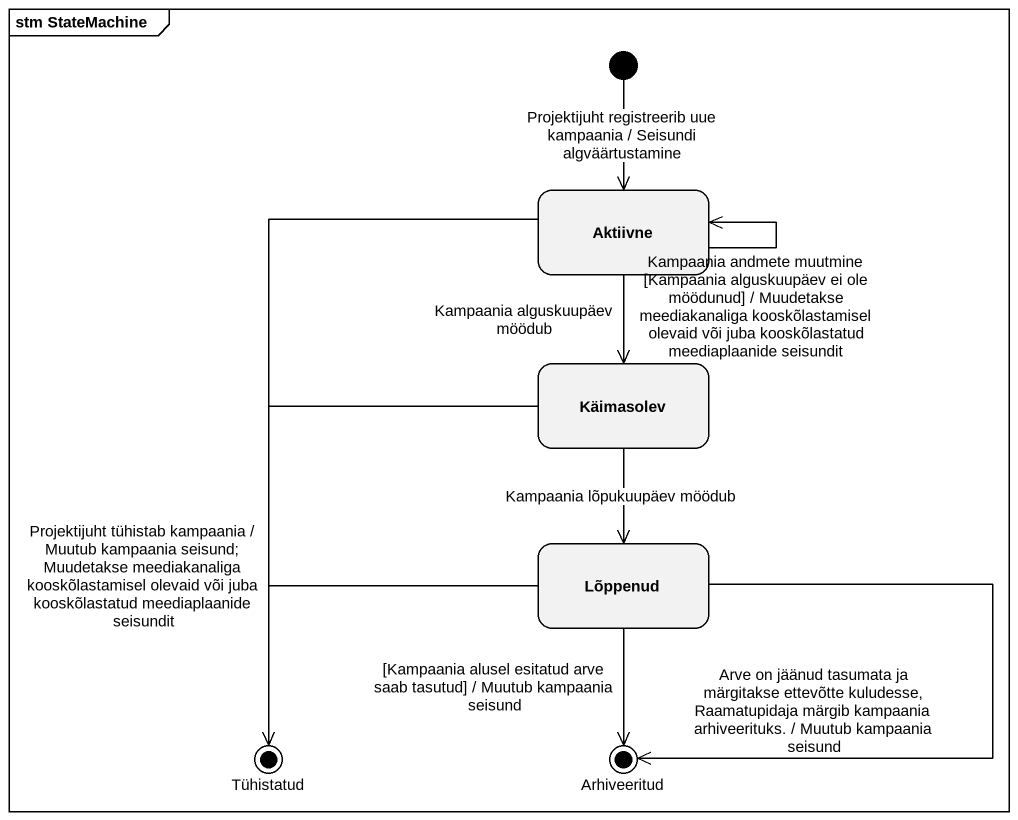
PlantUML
@startuml
mainframe stm StateMachine
hide empty description
state Aktiivne
state Käimasolev
state Lõppenud
state Tühistatud <<end>>
state Arhiveeritud <<end>>
[*] --> Aktiivne : Projektijuht registreerib uue kampaania / Seisundi algväärtustamine
Aktiivne --> Aktiivne : Kampaania andmete muutmine [Kampaania alguskuupäev ei ole möödunud] / Muudetakse meediakanaliga kooskõlastamisel olevaid või juba kooskõlastatud meediaplaanide seisundit
Aktiivne --> Käimasolev : Kampaania alguskuupäev möödub
Aktiivne --> Tühistatud
Käimasolev --> Lõppenud : Kampaania lõpukuupäev möödub
Käimasolev --> Tühistatud : Projektijuht tühistab kampaania / Muutub kampaania seisund; Muudetakse meediakanaliga kooskõlastamisel olevaid või juba kooskõlastatud meediaplaanide seisundit
Lõppenud -left-> Tühistatud
Lõppenud --> Arhiveeritud : Arve on jäänud tasumata ja märgitakse ettevõtte kuludesse, Raamatupidaja märgib kampaania arhiveerituks. / Muutub kampaania seisund
Lõppenud --> Arhiveeritud : [Kampaania alusel esitatud arve saab tasutud] / Muutub kampaania seisund
@enduml
